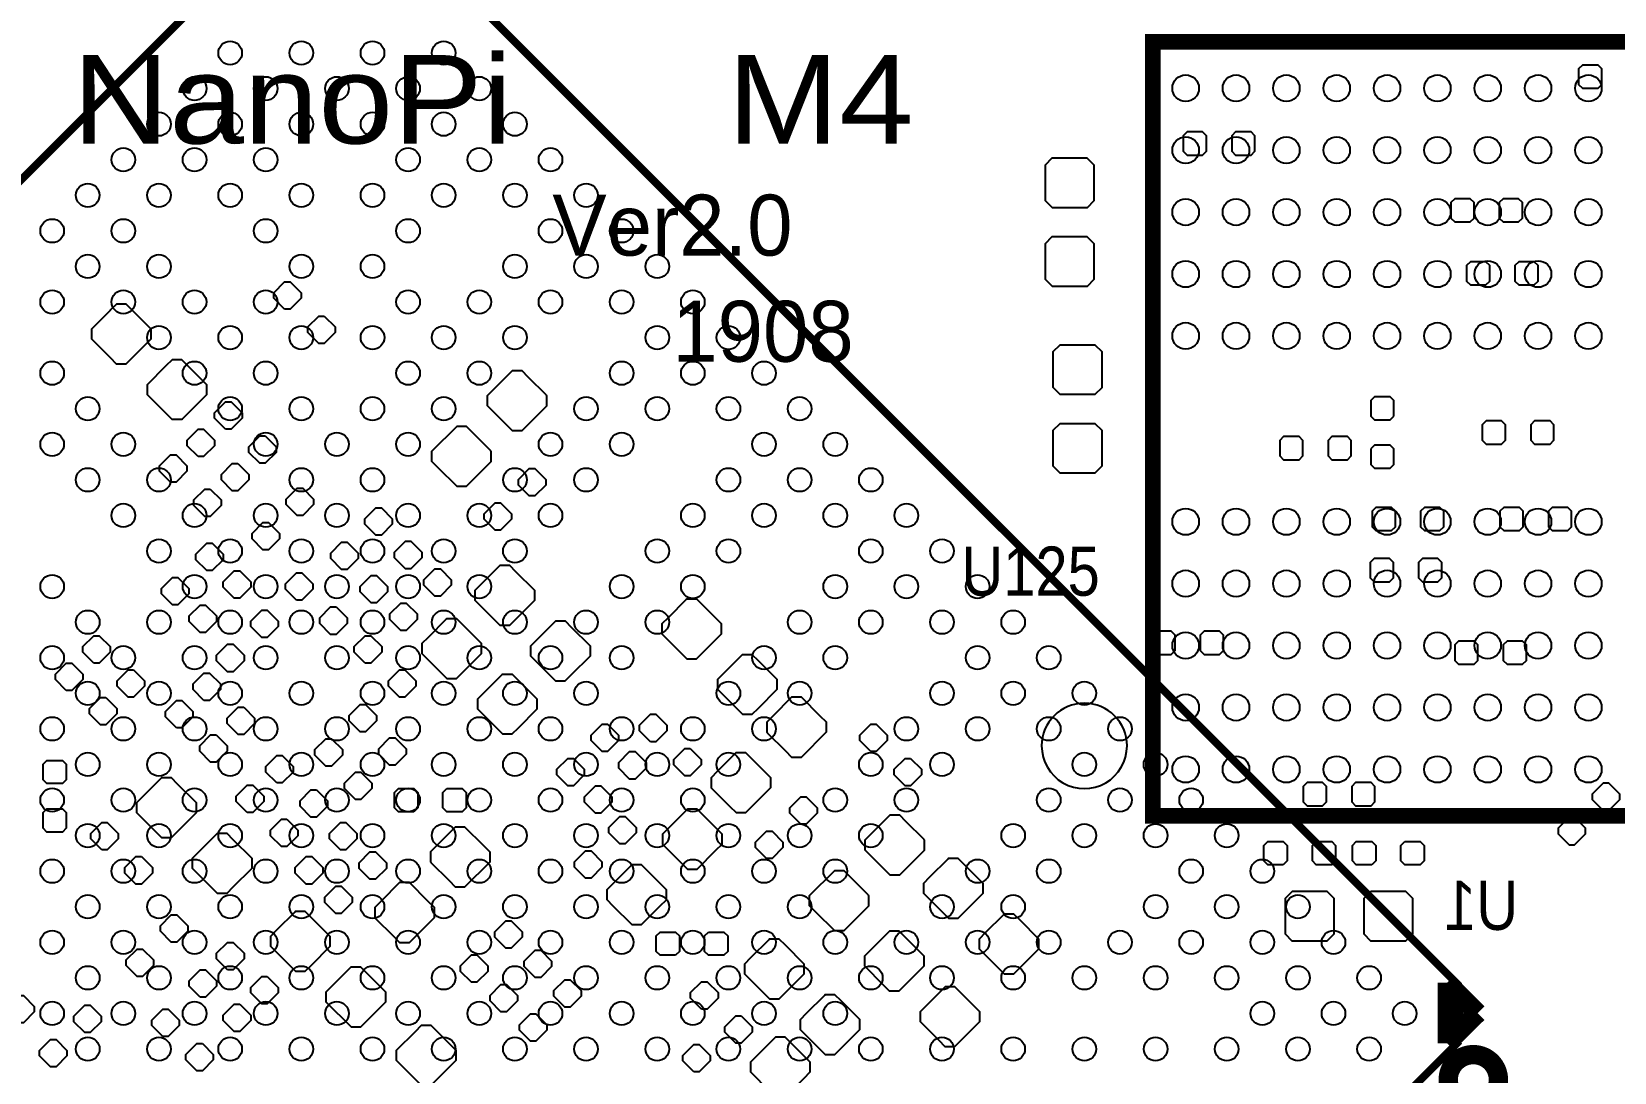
# Model space of a CAD drawing. Extents: x -2.3 to 87.1, y -2.6 to 56.
# Drawn here: x 27.19 to 47.62, y 28.79 to 42.24 of the extents above; entities that cross this region are included whole.
import ezdxf

# ---------------------------------------------------------------- set-up
doc = ezdxf.new("R2010")
doc.units = 0
doc.header["$MEASUREMENT"] = 0
for name, color, linetype in [('PG_SILKSCREEN_BOTTOM', 12, 'CONTINUOUS'), ('PG_SILKSCREEN_TOP', 254, 'CONTINUOUS'), ('PIN_BOTTOM', 1, 'CONTINUOUS'), ('PIN_TOP', 110, 'CONTINUOUS')]:
    doc.layers.add(name, color=color, linetype=linetype)

msp = doc.modelspace()

# ---------------------------------------------------------------- linework, layer by layer
at = {"layer": 'PG_SILKSCREEN_BOTTOM'}
for points, const_width in [([(31.1277, 44.402299), (16.278301, 29.5529)], 0.100076), ([(45.623455, 29.906544), (31.1277, 44.402299)], 0.100076), ([(45.465035, 29.165499), (45.464857, 29.949115)], 0.249936), ([(45.464857, 29.949115), (45.856931, 29.55704)], 0.249936), ([(45.623455, 29.199256), (45.623455, 29.906544)], 0.100076), ([(45.830719, 29.531158), (45.465035, 29.165499)], 0.249936), ([(45.830896, 29.53098), (45.830719, 29.531158)], 0.249936), ([(45.856931, 29.55704), (45.830896, 29.53098)], 0.249936), ([(31.1277, 14.703501), (45.623455, 29.199256)], 0.100076)]:
    msp.add_lwpolyline(points, dxfattribs=dict(at, const_width=const_width))
at = {"layer": 'PG_SILKSCREEN_BOTTOM', "const_width": 0.249936}
msp.add_lwpolyline([(46.126425, 28.696717, 1.000017), (45.478243, 28.696717, 0.999983), (46.126425, 28.696717)], format="xyb", dxfattribs=at)
at = {"layer": 'PG_SILKSCREEN_TOP', "const_width": 0.2}
msp.add_lwpolyline([(41.662756, 32.10687), (41.662756, 42.10685), (56.162804, 42.10685), (56.162804, 32.10687), (41.662756, 32.10687), (41.662756, 42.10685), (56.162804, 42.10685), (56.162804, 32.10687)], dxfattribs=at)
at = {"layer": 'PG_SILKSCREEN_TOP'}
msp.add_lwpolyline([(41.330677, 33.010069, 1), (40.227683, 33.010051, 1)], format="xyb", close=True, dxfattribs=at)
at = {"layer": 'PIN_BOTTOM'}
for points in [[(47.412504, 41.806012), (47.212504, 41.806012), (47.162491, 41.756), (47.162491, 41.556), (47.212504, 41.505988), (47.412504, 41.505988), (47.462516, 41.556), (47.462516, 41.756)], [(42.307104, 40.942412), (42.107104, 40.942412), (42.057091, 40.8924), (42.057091, 40.6924), (42.107104, 40.642388), (42.307104, 40.642388), (42.357116, 40.6924), (42.357116, 40.8924)], [(42.732096, 40.642388), (42.932096, 40.642388), (42.982109, 40.6924), (42.982109, 40.8924), (42.932096, 40.942412), (42.732096, 40.942412), (42.682084, 40.8924), (42.682084, 40.6924)], [(45.761504, 40.078812), (45.561504, 40.078812), (45.511491, 40.0288), (45.511491, 39.8288), (45.561504, 39.778788), (45.761504, 39.778788), (45.811516, 39.8288), (45.811516, 40.0288)], [(46.186496, 39.778788), (46.386496, 39.778788), (46.436509, 39.8288), (46.436509, 40.0288), (46.386496, 40.078812), (46.186496, 40.078812), (46.136484, 40.0288), (46.136484, 39.8288)], [(45.964704, 39.266012), (45.764704, 39.266012), (45.714691, 39.216), (45.714691, 39.016), (45.764704, 38.965988), (45.964704, 38.965988), (46.014716, 39.016), (46.014716, 39.216)], [(46.389696, 38.965988), (46.589696, 38.965988), (46.639709, 39.016), (46.639709, 39.216), (46.589696, 39.266012), (46.389696, 39.266012), (46.339684, 39.216), (46.339684, 39.016)], [(44.777812, 37.271096), (44.777812, 37.471096), (44.7278, 37.521109), (44.5278, 37.521109), (44.477788, 37.471096), (44.477788, 37.271096), (44.5278, 37.221084), (44.7278, 37.221084)], [(46.167904, 37.208612), (45.967904, 37.208612), (45.917891, 37.1586), (45.917891, 36.9586), (45.967904, 36.908588), (46.167904, 36.908588), (46.217916, 36.9586), (46.217916, 37.1586)], [(46.592896, 36.908588), (46.792896, 36.908588), (46.842909, 36.9586), (46.842909, 37.1586), (46.792896, 37.208612), (46.592896, 37.208612), (46.542884, 37.1586), (46.542884, 36.9586)], [(43.551704, 37.005412), (43.351704, 37.005412), (43.301691, 36.9554), (43.301691, 36.7554), (43.351704, 36.705388), (43.551704, 36.705388), (43.601716, 36.7554), (43.601716, 36.9554)], [(43.976696, 36.705388), (44.176696, 36.705388), (44.226709, 36.7554), (44.226709, 36.9554), (44.176696, 37.005412), (43.976696, 37.005412), (43.926684, 36.9554), (43.926684, 36.7554)], [(44.477788, 36.846104), (44.477788, 36.646104), (44.5278, 36.596091), (44.7278, 36.596091), (44.777812, 36.646104), (44.777812, 36.846104), (44.7278, 36.896116), (44.5278, 36.896116)], [(44.745504, 36.091012), (44.545504, 36.091012), (44.495491, 36.041), (44.495491, 35.841), (44.545504, 35.790988), (44.745504, 35.790988), (44.795516, 35.841), (44.795516, 36.041)], [(45.170496, 35.790988), (45.370496, 35.790988), (45.420509, 35.841), (45.420509, 36.041), (45.370496, 36.091012), (45.170496, 36.091012), (45.120484, 36.041), (45.120484, 35.841)], [(46.396504, 36.091012), (46.196504, 36.091012), (46.146491, 36.041), (46.146491, 35.841), (46.196504, 35.790988), (46.396504, 35.790988), (46.446516, 35.841), (46.446516, 36.041)], [(46.821496, 35.790988), (47.021496, 35.790988), (47.071509, 35.841), (47.071509, 36.041), (47.021496, 36.091012), (46.821496, 36.091012), (46.771484, 36.041), (46.771484, 35.841)], [(44.720104, 35.430612), (44.520104, 35.430612), (44.470091, 35.3806), (44.470091, 35.1806), (44.520104, 35.130588), (44.720104, 35.130588), (44.770116, 35.1806), (44.770116, 35.3806)], [(45.145096, 35.130588), (45.345096, 35.130588), (45.395109, 35.1806), (45.395109, 35.3806), (45.345096, 35.430612), (45.145096, 35.430612), (45.095084, 35.3806), (45.095084, 35.1806)], [(41.900704, 34.490812), (41.700704, 34.490812), (41.650691, 34.4408), (41.650691, 34.2408), (41.700704, 34.190788), (41.900704, 34.190788), (41.950716, 34.2408), (41.950716, 34.4408)], [(42.325696, 34.190788), (42.525696, 34.190788), (42.575709, 34.2408), (42.575709, 34.4408), (42.525696, 34.490812), (42.325696, 34.490812), (42.275684, 34.4408), (42.275684, 34.2408)], [(45.812304, 34.363812), (45.612304, 34.363812), (45.562291, 34.3138), (45.562291, 34.1138), (45.612304, 34.063788), (45.812304, 34.063788), (45.862316, 34.1138), (45.862316, 34.3138)], [(46.237296, 34.063788), (46.437296, 34.063788), (46.487309, 34.1138), (46.487309, 34.3138), (46.437296, 34.363812), (46.237296, 34.363812), (46.187284, 34.3138), (46.187284, 34.1138)], [(43.856504, 32.535012), (43.656504, 32.535012), (43.606491, 32.485), (43.606491, 32.285), (43.656504, 32.234988), (43.856504, 32.234988), (43.906516, 32.285), (43.906516, 32.485)], [(44.281496, 32.234988), (44.481496, 32.234988), (44.531509, 32.285), (44.531509, 32.485), (44.481496, 32.535012), (44.281496, 32.535012), (44.231484, 32.485), (44.231484, 32.285)], [(47.551137, 32.175196), (47.692564, 32.316623), (47.692564, 32.387337), (47.551137, 32.528764), (47.480423, 32.528764), (47.338996, 32.387337), (47.338996, 32.316623), (47.480423, 32.175196)], [(47.038463, 32.086804), (46.897036, 31.945377), (46.897036, 31.874663), (47.038463, 31.733236), (47.109177, 31.733236), (47.250604, 31.874663), (47.250604, 31.945377), (47.109177, 32.086804)]]:
    msp.add_lwpolyline(points, close=True, dxfattribs=at)
for centre in [(29.748861, 41.962705), (30.668087, 41.962705), (31.587313, 41.962705), (32.506539, 41.962705), (29.289273, 41.503117), (30.208474, 41.503117), (31.1277, 41.503117), (32.046926, 41.503117), (32.966127, 41.503117), (28.82966, 41.043504), (29.748861, 41.043504), (30.668087, 41.043504), (31.587313, 41.043504), (32.506539, 41.043504), (33.42574, 41.043504), (28.36987, 40.583714), (29.289273, 40.583891), (30.208474, 40.583891), (32.046926, 40.583891), (32.966127, 40.583891), (33.88553, 40.583714), (27.910257, 40.124101), (28.829483, 40.124101), (29.748861, 40.124278), (30.668087, 40.124278), (31.587313, 40.124278), (32.506539, 40.124278), (33.425917, 40.124101), (34.345143, 40.124101), (27.450644, 39.664488), (28.36987, 39.664488), (30.208474, 39.664665), (32.046926, 39.664665), (33.88553, 39.664488), (34.804756, 39.664488), (27.910257, 39.204875), (28.829483, 39.204875), (30.668087, 39.205052), (31.587313, 39.205052), (33.425917, 39.204875), (34.345143, 39.204875), (35.264369, 39.204875), (27.450644, 38.745262), (28.36987, 38.745262), (29.28907, 38.745262), (30.208296, 38.745262), (32.047104, 38.745262), (32.96633, 38.745262), (33.88553, 38.745262), (34.804756, 38.745262), (35.723982, 38.745262), (28.829483, 38.285649), (29.748683, 38.285649), (30.667909, 38.285649), (31.587491, 38.285649), (32.506717, 38.285649), (33.425917, 38.285649), (35.264369, 38.285649), (36.183595, 38.285649), (27.450644, 37.826061), (29.28907, 37.826061), (30.208296, 37.826061), (32.047104, 37.826061), (32.96633, 37.826061), (34.804756, 37.826061), (35.723982, 37.826061), (36.643183, 37.826061), (27.910257, 37.366448), (29.748683, 37.366448), (30.668087, 37.36627), (31.587313, 37.36627), (32.506717, 37.366448), (34.345143, 37.366448), (35.264369, 37.366448), (36.183595, 37.366448), (37.102796, 37.366448), (27.450644, 36.906835), (28.36987, 36.906835), (30.208474, 36.906657), (31.1277, 36.906657), (32.046926, 36.906657), (33.88553, 36.906835), (34.804756, 36.906835), (36.643183, 36.906835), (37.562409, 36.906835), (27.910257, 36.447222), (28.829483, 36.447222), (30.668087, 36.447044), (31.587313, 36.447044), (33.425917, 36.447222), (34.345143, 36.447222), (36.183595, 36.447222), (37.102796, 36.447222), (38.022022, 36.447222), (28.36987, 35.987609), (29.289273, 35.987431), (30.208474, 35.987431), (31.1277, 35.987431), (32.046926, 35.987431), (32.966127, 35.987431), (33.88553, 35.987609), (35.723982, 35.987609), (36.643183, 35.987609), (37.562409, 35.987609), (38.481635, 35.987609), (28.82966, 35.527818), (29.748861, 35.527818), (30.668087, 35.527818), (31.587313, 35.527818), (32.506539, 35.527818), (33.42574, 35.527818), (35.264369, 35.527996), (36.183595, 35.527996), (38.022022, 35.527996), (38.941248, 35.527996), (27.450644, 35.068383), (29.289273, 35.068205), (30.208474, 35.068205), (31.1277, 35.068205), (32.046926, 35.068205), (32.966127, 35.068205), (34.804756, 35.068383), (35.723982, 35.068383), (37.562409, 35.068383), (38.481635, 35.068383), (39.400861, 35.068383), (27.910434, 34.608592), (28.82966, 34.608592), (29.748861, 34.608592), (30.668087, 34.608592), (31.587313, 34.608592), (32.506539, 34.608592), (33.42574, 34.608592), (34.344966, 34.608592), (35.264369, 34.608795), (37.102796, 34.608795), (38.022022, 34.608795), (38.941248, 34.608795), (39.860449, 34.608795), (27.450821, 34.149005), (28.370047, 34.149005), (29.289273, 34.149005), (30.208474, 34.149005), (31.1277, 34.149005), (32.046926, 34.149005), (32.966127, 34.149005), (33.885353, 34.149005), (34.804579, 34.149005), (36.643183, 34.149182), (37.562409, 34.149182), (39.400861, 34.149182), (40.320062, 34.149182), (27.910434, 33.689392), (28.82966, 33.689392), (29.748861, 33.689392), (30.668087, 33.689392), (31.587313, 33.689392), (32.506539, 33.689392), (33.42574, 33.689392), (34.344966, 33.689392), (36.183595, 33.689569), (37.102796, 33.689569), (38.941248, 33.689569), (39.860449, 33.689569), (40.779675, 33.689569), (27.450821, 33.229779), (28.370047, 33.229779), (29.289273, 33.229779), (30.208474, 33.229779), (31.1277, 33.229779), (32.046926, 33.229779), (32.966127, 33.229779), (33.885353, 33.229779), (34.804579, 33.229779), (35.723805, 33.229779), (36.643183, 33.229956), (38.481635, 33.229956), (39.400861, 33.229956), (40.320062, 33.229956), (41.239288, 33.229956), (27.910434, 32.770166), (28.82966, 32.770166), (29.748861, 32.770166), (30.668087, 32.770166), (31.587313, 32.770166), (32.506539, 32.770166), (33.42574, 32.770166), (34.344966, 32.770166), (35.264192, 32.770166), (36.183392, 32.770166), (38.022022, 32.770343), (38.941248, 32.770343), (40.779675, 32.770343), (41.698901, 32.770343), (27.450821, 32.310553), (28.370047, 32.310553), (29.289273, 32.310553), (30.208474, 32.310553), (31.1277, 32.310553), (32.046926, 32.310553), (32.966127, 32.310553), (33.885353, 32.310553), (34.804579, 32.310553), (35.723805, 32.310553), (37.562409, 32.31073), (38.481635, 32.31073), (40.320062, 32.31073), (41.239288, 32.31073), (42.158514, 32.31073), (27.910434, 31.85094), (28.82966, 31.85094), (29.748861, 31.85094), (30.668087, 31.85094), (31.587313, 31.85094), (32.506539, 31.85094), (33.42574, 31.85094), (34.344966, 31.85094), (35.264192, 31.85094), (36.183392, 31.85094), (37.102618, 31.85094), (38.022022, 31.851117), (39.860449, 31.851117), (40.779675, 31.851117), (41.698901, 31.851117), (42.618304, 31.85094), (27.450821, 31.391327), (28.370047, 31.391327), (29.289273, 31.391327), (30.208474, 31.391327), (31.1277, 31.391327), (32.046926, 31.391327), (32.966127, 31.391327), (33.885353, 31.391327), (34.804579, 31.391327), (35.723805, 31.391327), (36.643005, 31.391327), (37.562231, 31.391327), (39.400861, 31.39153), (40.320062, 31.39153), (42.158691, 31.391327), (43.077917, 31.391327), (27.910434, 30.931739), (28.82966, 30.931739), (29.748861, 30.931739), (30.668087, 30.931739), (31.587313, 30.931739), (32.506539, 30.931739), (33.42574, 30.931739), (34.344966, 30.931739), (35.264192, 30.931739), (36.183392, 30.931739), (37.102618, 30.931739), (38.941248, 30.931917), (39.860449, 30.931917), (41.699078, 30.931739), (42.618304, 30.931739), (43.537505, 30.931739), (27.450821, 30.472126), (28.370047, 30.472126), (29.289273, 30.472126), (30.208474, 30.472126), (31.1277, 30.472126), (32.046926, 30.472126), (32.966127, 30.472126), (33.885353, 30.472126), (34.804579, 30.472126), (35.723805, 30.472126), (36.643005, 30.472126), (37.562231, 30.472126), (38.481457, 30.472126), (39.400861, 30.472304), (40.320062, 30.472304), (41.239465, 30.472126), (42.158691, 30.472126), (43.077917, 30.472126), (43.997118, 30.472126), (27.910434, 30.012513), (28.82966, 30.012513), (29.748861, 30.012513), (30.668087, 30.012513), (31.587313, 30.012513), (32.506539, 30.012513), (33.42574, 30.012513), (34.344966, 30.012513), (35.264192, 30.012513), (36.183392, 30.012513), (37.102618, 30.012513), (38.021844, 30.012513), (38.94107, 30.012513), (39.860449, 30.012691), (40.779852, 30.012513), (41.699078, 30.012513), (42.618304, 30.012513), (43.537505, 30.012513), (44.456731, 30.012513), (27.450821, 29.5529), (28.370047, 29.5529), (29.289273, 29.5529), (30.208474, 29.5529), (31.1277, 29.5529), (32.046926, 29.5529), (32.966127, 29.5529), (33.885353, 29.5529), (34.804579, 29.5529), (35.723805, 29.5529), (36.643005, 29.5529), (37.562231, 29.5529), (43.077917, 29.5529), (43.997118, 29.5529), (44.916344, 29.5529), (27.910434, 29.093287), (28.82966, 29.093287), (29.748861, 29.093287), (30.668087, 29.093287), (31.587313, 29.093287), (32.506539, 29.093287), (33.42574, 29.093287), (34.344966, 29.093287), (35.264192, 29.093287), (36.183392, 29.093287), (37.102618, 29.093287), (38.021844, 29.093287), (38.94107, 29.093287), (39.860449, 29.093109), (40.779852, 29.093287), (41.699078, 29.093287), (42.618304, 29.093287), (43.537505, 29.093287), (44.456731, 29.093287)]:
    msp.add_circle(centre, 0.1524, dxfattribs=at)
at = {"layer": 'PIN_TOP'}
for points in [[(40.3733, 39.9669), (40.7035, 39.9669), (40.818105, 39.9669), (40.9067, 40.055495), (40.9067, 40.513), (40.8178, 40.6019), (40.703805, 40.6019), (40.7035, 40.601595), (40.3606, 40.601595), (40.2717, 40.512695), (40.2717, 40.169795), (40.2717, 40.058111), (40.362911, 39.9669)], [(40.3733, 38.9509), (40.7035, 38.9509), (40.818105, 38.9509), (40.9067, 39.039495), (40.9067, 39.497), (40.8178, 39.5859), (40.703805, 39.5859), (40.7035, 39.585595), (40.3606, 39.585595), (40.2717, 39.496695), (40.2717, 39.153795), (40.2717, 39.042111), (40.362911, 38.9509)], [(30.452263, 38.652196), (30.310836, 38.793623), (30.310836, 38.864337), (30.452263, 39.005764), (30.522977, 39.005764), (30.664404, 38.864337), (30.664404, 38.793623), (30.522977, 38.652196)], [(28.414624, 37.955042), (28.648127, 38.188519), (28.729153, 38.26957), (28.729153, 38.394843), (28.405658, 38.718363), (28.279928, 38.718363), (28.199334, 38.637743), (28.199334, 38.637312), (27.956866, 38.394843), (27.956866, 38.269139), (28.199334, 38.02667), (28.278303, 37.947702), (28.407284, 37.947702)], [(30.964937, 38.563804), (31.106364, 38.422377), (31.106364, 38.351663), (30.964937, 38.210236), (30.894223, 38.210236), (30.752796, 38.351663), (30.752796, 38.422377), (30.894223, 38.563804)], [(40.4749, 37.5539), (40.8051, 37.5539), (40.919705, 37.5539), (41.0083, 37.642495), (41.0083, 38.1), (40.9194, 38.1889), (40.805405, 38.1889), (40.8051, 38.188595), (40.4622, 38.188595), (40.3733, 38.099695), (40.3733, 37.756795), (40.3733, 37.645111), (40.464511, 37.5539)], [(29.133038, 37.236629), (29.36654, 37.470105), (29.447566, 37.551157), (29.447566, 37.67643), (29.124072, 37.999949), (28.998342, 37.999949), (28.917748, 37.91933), (28.917748, 37.918898), (28.675279, 37.67643), (28.675279, 37.550725), (28.917748, 37.308257), (28.996716, 37.229288), (29.125697, 37.229288)], [(33.832571, 37.540438), (33.599095, 37.77394), (33.518043, 37.854966), (33.39277, 37.854966), (33.069251, 37.531472), (33.069251, 37.405742), (33.14987, 37.325148), (33.150302, 37.325148), (33.39277, 37.082679), (33.518475, 37.082679), (33.760943, 37.325148), (33.839912, 37.404116), (33.839912, 37.533097)], [(29.690263, 37.102796), (29.548836, 37.244223), (29.548836, 37.314937), (29.690263, 37.456364), (29.760977, 37.456364), (29.902404, 37.314937), (29.902404, 37.244223), (29.760977, 37.102796)], [(29.334663, 36.747196), (29.193236, 36.888623), (29.193236, 36.959337), (29.334663, 37.100764), (29.405377, 37.100764), (29.546804, 36.959337), (29.546804, 36.888623), (29.405377, 36.747196)], [(30.202937, 37.014404), (30.344364, 36.872977), (30.344364, 36.802263), (30.202937, 36.660836), (30.132223, 36.660836), (29.990796, 36.802263), (29.990796, 36.872977), (30.132223, 37.014404)], [(33.114158, 36.822024), (32.880681, 37.055527), (32.79963, 37.136553), (32.674357, 37.136553), (32.350837, 36.813058), (32.350837, 36.687328), (32.431457, 36.606734), (32.431888, 36.606734), (32.674357, 36.364266), (32.800061, 36.364266), (33.04253, 36.606734), (33.121498, 36.685703), (33.121498, 36.814684)], [(40.4749, 36.5379), (40.8051, 36.5379), (40.919705, 36.5379), (41.0083, 36.626495), (41.0083, 37.084), (40.9194, 37.1729), (40.805405, 37.1729), (40.8051, 37.172595), (40.4622, 37.172595), (40.3733, 37.083695), (40.3733, 36.740795), (40.3733, 36.629111), (40.464511, 36.5379)], [(28.979063, 36.416996), (28.837636, 36.558423), (28.837636, 36.629137), (28.979063, 36.770564), (29.049777, 36.770564), (29.191204, 36.629137), (29.191204, 36.558423), (29.049777, 36.416996)], [(29.847337, 36.658804), (29.988764, 36.517377), (29.988764, 36.446663), (29.847337, 36.305236), (29.776623, 36.305236), (29.635196, 36.446663), (29.635196, 36.517377), (29.776623, 36.658804)], [(33.470596, 36.451337), (33.612023, 36.592764), (33.682737, 36.592764), (33.824164, 36.451337), (33.824164, 36.380623), (33.682737, 36.239196), (33.612023, 36.239196), (33.470596, 36.380623)], [(29.491737, 36.328604), (29.633164, 36.187177), (29.633164, 36.116463), (29.491737, 35.975036), (29.421023, 35.975036), (29.279596, 36.116463), (29.279596, 36.187177), (29.421023, 36.328604)], [(30.473396, 36.197337), (30.614823, 36.338764), (30.685537, 36.338764), (30.826964, 36.197337), (30.826964, 36.126623), (30.685537, 35.985196), (30.614823, 35.985196), (30.473396, 36.126623)], [(31.489396, 35.943337), (31.630823, 36.084764), (31.701537, 36.084764), (31.842964, 35.943337), (31.842964, 35.872623), (31.701537, 35.731196), (31.630823, 35.731196), (31.489396, 35.872623)], [(33.382204, 35.938663), (33.240777, 35.797236), (33.170063, 35.797236), (33.028636, 35.938663), (33.028636, 36.009377), (33.170063, 36.150804), (33.240777, 36.150804), (33.382204, 36.009377)], [(30.385004, 35.684663), (30.243577, 35.543236), (30.172863, 35.543236), (30.031436, 35.684663), (30.031436, 35.755377), (30.172863, 35.896804), (30.243577, 35.896804), (30.385004, 35.755377)], [(29.304996, 35.486137), (29.446423, 35.627564), (29.517137, 35.627564), (29.658564, 35.486137), (29.658564, 35.415423), (29.517137, 35.273996), (29.446423, 35.273996), (29.304996, 35.415423)], [(31.401004, 35.430663), (31.259577, 35.289236), (31.188863, 35.289236), (31.047436, 35.430663), (31.047436, 35.501377), (31.188863, 35.642804), (31.259577, 35.642804), (31.401004, 35.501377)], [(31.870396, 35.511537), (32.011823, 35.652964), (32.082537, 35.652964), (32.223964, 35.511537), (32.223964, 35.440823), (32.082537, 35.299396), (32.011823, 35.299396), (31.870396, 35.440823)], [(29.216604, 34.973463), (29.075177, 34.832036), (29.004463, 34.832036), (28.863036, 34.973463), (28.863036, 35.044177), (29.004463, 35.185604), (29.075177, 35.185604), (29.216604, 35.044177)], [(29.660596, 35.130537), (29.802023, 35.271964), (29.872737, 35.271964), (30.014164, 35.130537), (30.014164, 35.059823), (29.872737, 34.918396), (29.802023, 34.918396), (29.660596, 35.059823)], [(30.604663, 34.892996), (30.463236, 35.034423), (30.463236, 35.105137), (30.604663, 35.246564), (30.675377, 35.246564), (30.816804, 35.105137), (30.816804, 35.034423), (30.675377, 34.892996)], [(31.782004, 34.998863), (31.640577, 34.857436), (31.569863, 34.857436), (31.428436, 34.998863), (31.428436, 35.069577), (31.569863, 35.211004), (31.640577, 35.211004), (31.782004, 35.069577)], [(32.251396, 35.155937), (32.392823, 35.297364), (32.463537, 35.297364), (32.604964, 35.155937), (32.604964, 35.085223), (32.463537, 34.943796), (32.392823, 34.943796), (32.251396, 35.085223)], [(33.223962, 35.331171), (32.99046, 35.097695), (32.909434, 35.016643), (32.909434, 34.89137), (33.232928, 34.567851), (33.358658, 34.567851), (33.439252, 34.64847), (33.439252, 34.648902), (33.681721, 34.89137), (33.681721, 35.017075), (33.439252, 35.259543), (33.360284, 35.338512), (33.231303, 35.338512)], [(29.572204, 34.617863), (29.430777, 34.476436), (29.360063, 34.476436), (29.218636, 34.617863), (29.218636, 34.688577), (29.360063, 34.830004), (29.430777, 34.830004), (29.572204, 34.688577)], [(30.016196, 34.622537), (30.157623, 34.763964), (30.228337, 34.763964), (30.369764, 34.622537), (30.369764, 34.551823), (30.228337, 34.410396), (30.157623, 34.410396), (30.016196, 34.551823)], [(31.117337, 34.804604), (31.258764, 34.663177), (31.258764, 34.592463), (31.117337, 34.451036), (31.046623, 34.451036), (30.905196, 34.592463), (30.905196, 34.663177), (31.046623, 34.804604)], [(32.163004, 34.643263), (32.021577, 34.501836), (31.950863, 34.501836), (31.809436, 34.643263), (31.809436, 34.713977), (31.950863, 34.855404), (32.021577, 34.855404), (32.163004, 34.713977)], [(35.636962, 34.899371), (35.40346, 34.665895), (35.322434, 34.584843), (35.322434, 34.45957), (35.645928, 34.136051), (35.771658, 34.136051), (35.852252, 34.21667), (35.852252, 34.217102), (36.094721, 34.45957), (36.094721, 34.585275), (35.852252, 34.827743), (35.773284, 34.906712), (35.644303, 34.906712)], [(32.538162, 34.645371), (32.30466, 34.411895), (32.223634, 34.330843), (32.223634, 34.20557), (32.547128, 33.882051), (32.672858, 33.882051), (32.753452, 33.96267), (32.753452, 33.963102), (32.995921, 34.20557), (32.995921, 34.331275), (32.753452, 34.573743), (32.674484, 34.652712), (32.545503, 34.652712)], [(33.942376, 34.612758), (33.708873, 34.379281), (33.627847, 34.29823), (33.627847, 34.172957), (33.951342, 33.849437), (34.077072, 33.849437), (34.157666, 33.930057), (34.157666, 33.930488), (34.400134, 34.172957), (34.400134, 34.298661), (34.157666, 34.54113), (34.078697, 34.620098), (33.949716, 34.620098)], [(27.988463, 34.080196), (27.847036, 34.221623), (27.847036, 34.292337), (27.988463, 34.433764), (28.059177, 34.433764), (28.200604, 34.292337), (28.200604, 34.221623), (28.059177, 34.080196)], [(31.493663, 34.080196), (31.352236, 34.221623), (31.352236, 34.292337), (31.493663, 34.433764), (31.564377, 34.433764), (31.705804, 34.292337), (31.705804, 34.221623), (31.564377, 34.080196)], [(29.927804, 34.109863), (29.786377, 33.968436), (29.715663, 33.968436), (29.574236, 34.109863), (29.574236, 34.180577), (29.715663, 34.322004), (29.786377, 34.322004), (29.927804, 34.180577)], [(36.355376, 34.180958), (36.121873, 33.947481), (36.040847, 33.86643), (36.040847, 33.741157), (36.364342, 33.417637), (36.490072, 33.417637), (36.570666, 33.498257), (36.570666, 33.498688), (36.813134, 33.741157), (36.813134, 33.866861), (36.570666, 34.10933), (36.491697, 34.188298), (36.362716, 34.188298)], [(27.632863, 33.724596), (27.491436, 33.866023), (27.491436, 33.936737), (27.632863, 34.078164), (27.703577, 34.078164), (27.845004, 33.936737), (27.845004, 33.866023), (27.703577, 33.724596)], [(28.501137, 33.991804), (28.642564, 33.850377), (28.642564, 33.779663), (28.501137, 33.638236), (28.430423, 33.638236), (28.288996, 33.779663), (28.288996, 33.850377), (28.430423, 33.991804)], [(29.410863, 33.597596), (29.269436, 33.739023), (29.269436, 33.809737), (29.410863, 33.951164), (29.481577, 33.951164), (29.623004, 33.809737), (29.623004, 33.739023), (29.481577, 33.597596)], [(32.006337, 33.991804), (32.147764, 33.850377), (32.147764, 33.779663), (32.006337, 33.638236), (31.935623, 33.638236), (31.794196, 33.779663), (31.794196, 33.850377), (31.935623, 33.991804)], [(33.256576, 33.926958), (33.023073, 33.693481), (32.942047, 33.61243), (32.942047, 33.487157), (33.265542, 33.163637), (33.391272, 33.163637), (33.471866, 33.244257), (33.471866, 33.244688), (33.714334, 33.487157), (33.714334, 33.612861), (33.471866, 33.85533), (33.392897, 33.934298), (33.263916, 33.934298)], [(28.145537, 33.636204), (28.286964, 33.494777), (28.286964, 33.424063), (28.145537, 33.282636), (28.074823, 33.282636), (27.933396, 33.424063), (27.933396, 33.494777), (28.074823, 33.636204)], [(29.055263, 33.241996), (28.913836, 33.383423), (28.913836, 33.454137), (29.055263, 33.595564), (29.125977, 33.595564), (29.267404, 33.454137), (29.267404, 33.383423), (29.125977, 33.241996)], [(31.286196, 33.403337), (31.427623, 33.544764), (31.498337, 33.544764), (31.639764, 33.403337), (31.639764, 33.332623), (31.498337, 33.191196), (31.427623, 33.191196), (31.286196, 33.332623)], [(36.685042, 33.180376), (36.918519, 32.946873), (36.99957, 32.865847), (37.124843, 32.865847), (37.448363, 33.189342), (37.448363, 33.315072), (37.367743, 33.395666), (37.367312, 33.395666), (37.124843, 33.638134), (36.999139, 33.638134), (36.75667, 33.395666), (36.677702, 33.316697), (36.677702, 33.187716)], [(29.923537, 33.509204), (30.064964, 33.367777), (30.064964, 33.297063), (29.923537, 33.155636), (29.852823, 33.155636), (29.711396, 33.297063), (29.711396, 33.367777), (29.852823, 33.509204)], [(35.176663, 33.064196), (35.035236, 33.205623), (35.035236, 33.276337), (35.176663, 33.417764), (35.247377, 33.417764), (35.388804, 33.276337), (35.388804, 33.205623), (35.247377, 33.064196)], [(29.567937, 33.153604), (29.709364, 33.012177), (29.709364, 32.941463), (29.567937, 32.800036), (29.497223, 32.800036), (29.355796, 32.941463), (29.355796, 33.012177), (29.497223, 33.153604)], [(31.667196, 32.971537), (31.808623, 33.112964), (31.879337, 33.112964), (32.020764, 32.971537), (32.020764, 32.900823), (31.879337, 32.759396), (31.808623, 32.759396), (31.667196, 32.900823)], [(34.410396, 33.149337), (34.551823, 33.290764), (34.622537, 33.290764), (34.763964, 33.149337), (34.763964, 33.078623), (34.622537, 32.937196), (34.551823, 32.937196), (34.410396, 33.078623)], [(38.021463, 32.937196), (37.880036, 33.078623), (37.880036, 33.149337), (38.021463, 33.290764), (38.092177, 33.290764), (38.233604, 33.149337), (38.233604, 33.078623), (38.092177, 32.937196)], [(31.197804, 32.890663), (31.056377, 32.749236), (30.985663, 32.749236), (30.844236, 32.890663), (30.844236, 32.961377), (30.985663, 33.102804), (31.056377, 33.102804), (31.197804, 32.961377)], [(34.765996, 32.793737), (34.907423, 32.935164), (34.978137, 32.935164), (35.119564, 32.793737), (35.119564, 32.723023), (34.978137, 32.581596), (34.907423, 32.581596), (34.765996, 32.723023)], [(35.689337, 32.975804), (35.830764, 32.834377), (35.830764, 32.763663), (35.689337, 32.622236), (35.618623, 32.622236), (35.477196, 32.763663), (35.477196, 32.834377), (35.618623, 32.975804)], [(35.966629, 32.461962), (36.200105, 32.22846), (36.281157, 32.147434), (36.40643, 32.147434), (36.729949, 32.470928), (36.729949, 32.596658), (36.64933, 32.677252), (36.648898, 32.677252), (36.40643, 32.919721), (36.280725, 32.919721), (36.038257, 32.677252), (35.959288, 32.598284), (35.959288, 32.469303)], [(27.332788, 32.572096), (27.332788, 32.772096), (27.3828, 32.822109), (27.5828, 32.822109), (27.632812, 32.772096), (27.632812, 32.572096), (27.5828, 32.522084), (27.3828, 32.522084)], [(30.350663, 32.530796), (30.209236, 32.672223), (30.209236, 32.742937), (30.350663, 32.884364), (30.421377, 32.884364), (30.562804, 32.742937), (30.562804, 32.672223), (30.421377, 32.530796)], [(34.322004, 32.636663), (34.180577, 32.495236), (34.109863, 32.495236), (33.968436, 32.636663), (33.968436, 32.707377), (34.109863, 32.848804), (34.180577, 32.848804), (34.322004, 32.707377)], [(38.534137, 32.848804), (38.675564, 32.707377), (38.675564, 32.636663), (38.534137, 32.495236), (38.463423, 32.495236), (38.321996, 32.636663), (38.321996, 32.707377), (38.463423, 32.848804)], [(28.855162, 32.587971), (28.62166, 32.354495), (28.540634, 32.273443), (28.540634, 32.14817), (28.864128, 31.824651), (28.989858, 31.824651), (29.070452, 31.90527), (29.070452, 31.905702), (29.312921, 32.14817), (29.312921, 32.273875), (29.070452, 32.516343), (28.991484, 32.595312), (28.862503, 32.595312)], [(29.969663, 32.149796), (29.828236, 32.291223), (29.828236, 32.361937), (29.969663, 32.503364), (30.040377, 32.503364), (30.181804, 32.361937), (30.181804, 32.291223), (30.040377, 32.149796)], [(31.578804, 32.458863), (31.437377, 32.317436), (31.366663, 32.317436), (31.225236, 32.458863), (31.225236, 32.529577), (31.366663, 32.671004), (31.437377, 32.671004), (31.578804, 32.529577)], [(30.863337, 32.442404), (31.004764, 32.300977), (31.004764, 32.230263), (30.863337, 32.088836), (30.792623, 32.088836), (30.651196, 32.230263), (30.651196, 32.300977), (30.792623, 32.442404)], [(32.121704, 32.158788), (31.921704, 32.158788), (31.871691, 32.2088), (31.871691, 32.4088), (31.921704, 32.458812), (32.121704, 32.458812), (32.171716, 32.4088), (32.171716, 32.2088)], [(32.546696, 32.458812), (32.746696, 32.458812), (32.796709, 32.4088), (32.796709, 32.2088), (32.746696, 32.158788), (32.546696, 32.158788), (32.496684, 32.2088), (32.496684, 32.4088)], [(34.677604, 32.281063), (34.536177, 32.139636), (34.465463, 32.139636), (34.324036, 32.281063), (34.324036, 32.351777), (34.465463, 32.493204), (34.536177, 32.493204), (34.677604, 32.351777)], [(36.975796, 32.209537), (37.117223, 32.350964), (37.187937, 32.350964), (37.329364, 32.209537), (37.329364, 32.138823), (37.187937, 31.997396), (37.117223, 31.997396), (36.975796, 32.138823)], [(27.632812, 32.147104), (27.632812, 31.947104), (27.5828, 31.897091), (27.3828, 31.897091), (27.332788, 31.947104), (27.332788, 32.147104), (27.3828, 32.197116), (27.5828, 32.197116)], [(34.638996, 31.955537), (34.780423, 32.096964), (34.851137, 32.096964), (34.992564, 31.955537), (34.992564, 31.884823), (34.851137, 31.743396), (34.780423, 31.743396), (34.638996, 31.884823)], [(36.093171, 31.876238), (35.859695, 32.10974), (35.778643, 32.190766), (35.65337, 32.190766), (35.329851, 31.867272), (35.329851, 31.741542), (35.41047, 31.660948), (35.410902, 31.660948), (35.65337, 31.418479), (35.779075, 31.418479), (36.021543, 31.660948), (36.100512, 31.739916), (36.100512, 31.868897)], [(38.709371, 31.800038), (38.475895, 32.03354), (38.394843, 32.114566), (38.26957, 32.114566), (37.946051, 31.791072), (37.946051, 31.665342), (38.02667, 31.584748), (38.027102, 31.584748), (38.26957, 31.342279), (38.395275, 31.342279), (38.637743, 31.584748), (38.716712, 31.663716), (38.716712, 31.792697)], [(28.090063, 31.667196), (27.948636, 31.808623), (27.948636, 31.879337), (28.090063, 32.020764), (28.160777, 32.020764), (28.302204, 31.879337), (28.302204, 31.808623), (28.160777, 31.667196)], [(30.482337, 32.061404), (30.623764, 31.919977), (30.623764, 31.849263), (30.482337, 31.707836), (30.411623, 31.707836), (30.270196, 31.849263), (30.270196, 31.919977), (30.411623, 32.061404)], [(31.032196, 31.879337), (31.173623, 32.020764), (31.244337, 32.020764), (31.385764, 31.879337), (31.385764, 31.808623), (31.244337, 31.667196), (31.173623, 31.667196), (31.032196, 31.808623)], [(32.341642, 31.503976), (32.575119, 31.270473), (32.65617, 31.189447), (32.781443, 31.189447), (33.104963, 31.512942), (33.104963, 31.638672), (33.024343, 31.719266), (33.023912, 31.719266), (32.781443, 31.961734), (32.655739, 31.961734), (32.41327, 31.719266), (32.334302, 31.640297), (32.334302, 31.511316)], [(36.887404, 31.696863), (36.745977, 31.555436), (36.675263, 31.555436), (36.533836, 31.696863), (36.533836, 31.767577), (36.675263, 31.909004), (36.745977, 31.909004), (36.887404, 31.767577)], [(29.573576, 31.869558), (29.340073, 31.636081), (29.259047, 31.55503), (29.259047, 31.429757), (29.582542, 31.106237), (29.708272, 31.106237), (29.788866, 31.186857), (29.788866, 31.187288), (30.031334, 31.429757), (30.031334, 31.555461), (29.788866, 31.79793), (29.709897, 31.876898), (29.580916, 31.876898)], [(43.348504, 31.472988), (43.148504, 31.472988), (43.098491, 31.523), (43.098491, 31.723), (43.148504, 31.773012), (43.348504, 31.773012), (43.398516, 31.723), (43.398516, 31.523)], [(43.773496, 31.773012), (43.973496, 31.773012), (44.023509, 31.723), (44.023509, 31.523), (43.973496, 31.472988), (43.773496, 31.472988), (43.723484, 31.523), (43.723484, 31.723)], [(44.491504, 31.472988), (44.291504, 31.472988), (44.241491, 31.523), (44.241491, 31.723), (44.291504, 31.773012), (44.491504, 31.773012), (44.541516, 31.723), (44.541516, 31.523)], [(44.916496, 31.773012), (45.116496, 31.773012), (45.166509, 31.723), (45.166509, 31.523), (45.116496, 31.472988), (44.916496, 31.472988), (44.866484, 31.523), (44.866484, 31.723)], [(28.602737, 31.578804), (28.744164, 31.437377), (28.744164, 31.366663), (28.602737, 31.225236), (28.532023, 31.225236), (28.390596, 31.366663), (28.390596, 31.437377), (28.532023, 31.578804)], [(30.943804, 31.366663), (30.802377, 31.225236), (30.731663, 31.225236), (30.590236, 31.366663), (30.590236, 31.437377), (30.731663, 31.578804), (30.802377, 31.578804), (30.943804, 31.437377)], [(31.413196, 31.498337), (31.554623, 31.639764), (31.625337, 31.639764), (31.766764, 31.498337), (31.766764, 31.427623), (31.625337, 31.286196), (31.554623, 31.286196), (31.413196, 31.427623)], [(34.550604, 31.442863), (34.409177, 31.301436), (34.338463, 31.301436), (34.197036, 31.442863), (34.197036, 31.513577), (34.338463, 31.655004), (34.409177, 31.655004), (34.550604, 31.513577)], [(39.015162, 31.546571), (38.78166, 31.313095), (38.700634, 31.232043), (38.700634, 31.10677), (39.024128, 30.783251), (39.149858, 30.783251), (39.230452, 30.86387), (39.230452, 30.864302), (39.472921, 31.10677), (39.472921, 31.232475), (39.230452, 31.474943), (39.151484, 31.553912), (39.022503, 31.553912)], [(35.374758, 31.157824), (35.141281, 31.391327), (35.06023, 31.472353), (34.934957, 31.472353), (34.611437, 31.148858), (34.611437, 31.023128), (34.692057, 30.942534), (34.692488, 30.942534), (34.934957, 30.700066), (35.060661, 30.700066), (35.30313, 30.942534), (35.382098, 31.021503), (35.382098, 31.150484)], [(37.990958, 31.081624), (37.757481, 31.315127), (37.67643, 31.396153), (37.551157, 31.396153), (37.227637, 31.072658), (37.227637, 30.946928), (37.308257, 30.866334), (37.308688, 30.866334), (37.551157, 30.623866), (37.676861, 30.623866), (37.91933, 30.866334), (37.998298, 30.945303), (37.998298, 31.074284)], [(31.324804, 30.985663), (31.183377, 30.844236), (31.112663, 30.844236), (30.971236, 30.985663), (30.971236, 31.056377), (31.112663, 31.197804), (31.183377, 31.197804), (31.324804, 31.056377)], [(31.623229, 30.785562), (31.856705, 30.55206), (31.937757, 30.471034), (32.06303, 30.471034), (32.386549, 30.794528), (32.386549, 30.920258), (32.30593, 31.000852), (32.305498, 31.000852), (32.06303, 31.243321), (31.937325, 31.243321), (31.694857, 31.000852), (31.615888, 30.921884), (31.615888, 30.792903)], [(43.3705, 31.0261), (43.3705, 30.6959), (43.3705, 30.581295), (43.459095, 30.4927), (43.9166, 30.4927), (44.0055, 30.5816), (44.0055, 30.695595), (44.005195, 30.6959), (44.005195, 31.0388), (43.916295, 31.1277), (43.573395, 31.1277), (43.461711, 31.1277), (43.3705, 31.036489)], [(44.3865, 31.0261), (44.3865, 30.6959), (44.3865, 30.581295), (44.475095, 30.4927), (44.9326, 30.4927), (45.0215, 30.5816), (45.0215, 30.695595), (45.021195, 30.6959), (45.021195, 31.0388), (44.932295, 31.1277), (44.589395, 31.1277), (44.477711, 31.1277), (44.3865, 31.036489)], [(30.582362, 30.860771), (30.34886, 30.627295), (30.267834, 30.546243), (30.267834, 30.42097), (30.591328, 30.097451), (30.717058, 30.097451), (30.797652, 30.17807), (30.797652, 30.178502), (31.040121, 30.42097), (31.040121, 30.546675), (30.797652, 30.789143), (30.718684, 30.868112), (30.589703, 30.868112)], [(28.847796, 30.685537), (28.989223, 30.826964), (29.059937, 30.826964), (29.201364, 30.685537), (29.201364, 30.614823), (29.059937, 30.473396), (28.989223, 30.473396), (28.847796, 30.614823)], [(33.165796, 30.609337), (33.307223, 30.750764), (33.377937, 30.750764), (33.519364, 30.609337), (33.519364, 30.538623), (33.377937, 30.397196), (33.307223, 30.397196), (33.165796, 30.538623)], [(39.733576, 30.828158), (39.500073, 30.594681), (39.419047, 30.51363), (39.419047, 30.388357), (39.742542, 30.064837), (39.868272, 30.064837), (39.948866, 30.145457), (39.948866, 30.145888), (40.191334, 30.388357), (40.191334, 30.514061), (39.948866, 30.75653), (39.869897, 30.835498), (39.740916, 30.835498)], [(29.715663, 30.117796), (29.574236, 30.259223), (29.574236, 30.329937), (29.715663, 30.471364), (29.786377, 30.471364), (29.927804, 30.329937), (29.927804, 30.259223), (29.786377, 30.117796)], [(35.499904, 30.304588), (35.299904, 30.304588), (35.249891, 30.3546), (35.249891, 30.5546), (35.299904, 30.604612), (35.499904, 30.604612), (35.549916, 30.5546), (35.549916, 30.3546)], [(35.924896, 30.604612), (36.124896, 30.604612), (36.174909, 30.5546), (36.174909, 30.3546), (36.124896, 30.304588), (35.924896, 30.304588), (35.874884, 30.3546), (35.874884, 30.5546)], [(36.703762, 30.505171), (36.47026, 30.271695), (36.389234, 30.190643), (36.389234, 30.06537), (36.712728, 29.741851), (36.838458, 29.741851), (36.919052, 29.82247), (36.919052, 29.822902), (37.161521, 30.06537), (37.161521, 30.191075), (36.919052, 30.433543), (36.840084, 30.512512), (36.711103, 30.512512)], [(38.396824, 29.852442), (38.630327, 30.085919), (38.711353, 30.16697), (38.711353, 30.292243), (38.387858, 30.615763), (38.262128, 30.615763), (38.181534, 30.535143), (38.181534, 30.534712), (37.939066, 30.292243), (37.939066, 30.166539), (38.181534, 29.92407), (38.260503, 29.845102), (38.389484, 29.845102)], [(28.759404, 30.172863), (28.617977, 30.031436), (28.547263, 30.031436), (28.405836, 30.172863), (28.405836, 30.243577), (28.547263, 30.385004), (28.617977, 30.385004), (28.759404, 30.243577)], [(33.077404, 30.096663), (32.935977, 29.955236), (32.865263, 29.955236), (32.723836, 30.096663), (32.723836, 30.167377), (32.865263, 30.308804), (32.935977, 30.308804), (33.077404, 30.167377)], [(33.546796, 30.228337), (33.688223, 30.369764), (33.758937, 30.369764), (33.900364, 30.228337), (33.900364, 30.157623), (33.758937, 30.016196), (33.688223, 30.016196), (33.546796, 30.157623)], [(29.360063, 29.762196), (29.218636, 29.903623), (29.218636, 29.974337), (29.360063, 30.115764), (29.430777, 30.115764), (29.572204, 29.974337), (29.572204, 29.903623), (29.430777, 29.762196)], [(31.300776, 30.142358), (31.067273, 29.908881), (30.986247, 29.82783), (30.986247, 29.702557), (31.309742, 29.379037), (31.435472, 29.379037), (31.516066, 29.459657), (31.516066, 29.460088), (31.758534, 29.702557), (31.758534, 29.828261), (31.516066, 30.07073), (31.437097, 30.149698), (31.308116, 30.149698)], [(30.228337, 30.029404), (30.369764, 29.887977), (30.369764, 29.817263), (30.228337, 29.675836), (30.157623, 29.675836), (30.016196, 29.817263), (30.016196, 29.887977), (30.157623, 30.029404)], [(33.458404, 29.715663), (33.316977, 29.574236), (33.246263, 29.574236), (33.104836, 29.715663), (33.104836, 29.786377), (33.246263, 29.927804), (33.316977, 29.927804), (33.458404, 29.786377)], [(33.927796, 29.847337), (34.069223, 29.988764), (34.139937, 29.988764), (34.281364, 29.847337), (34.281364, 29.776623), (34.139937, 29.635196), (34.069223, 29.635196), (33.927796, 29.776623)], [(35.837063, 29.609796), (35.695636, 29.751223), (35.695636, 29.821937), (35.837063, 29.963364), (35.907777, 29.963364), (36.049204, 29.821937), (36.049204, 29.751223), (35.907777, 29.609796)], [(39.115238, 29.134029), (39.34874, 29.367505), (39.429766, 29.448557), (39.429766, 29.57383), (39.106272, 29.897349), (38.980542, 29.897349), (38.899948, 29.81673), (38.899948, 29.816298), (38.657479, 29.57383), (38.657479, 29.448125), (38.899948, 29.205657), (38.978916, 29.126688), (39.107897, 29.126688)], [(26.866596, 29.644137), (27.008023, 29.785564), (27.078737, 29.785564), (27.220164, 29.644137), (27.220164, 29.573423), (27.078737, 29.431996), (27.008023, 29.431996), (26.866596, 29.573423)], [(27.730196, 29.517137), (27.871623, 29.658564), (27.942337, 29.658564), (28.083764, 29.517137), (28.083764, 29.446423), (27.942337, 29.304996), (27.871623, 29.304996), (27.730196, 29.446423)], [(29.872737, 29.673804), (30.014164, 29.532377), (30.014164, 29.461663), (29.872737, 29.320236), (29.802023, 29.320236), (29.660596, 29.461663), (29.660596, 29.532377), (29.802023, 29.673804)], [(37.422176, 29.786758), (37.188673, 29.553281), (37.107647, 29.47223), (37.107647, 29.346957), (37.431142, 29.023437), (37.556872, 29.023437), (37.637466, 29.104057), (37.637466, 29.104488), (37.879934, 29.346957), (37.879934, 29.472661), (37.637466, 29.71513), (37.558497, 29.794098), (37.429516, 29.794098)], [(28.877463, 29.254196), (28.736036, 29.395623), (28.736036, 29.466337), (28.877463, 29.607764), (28.948177, 29.607764), (29.089604, 29.466337), (29.089604, 29.395623), (28.948177, 29.254196)], [(33.839404, 29.334663), (33.697977, 29.193236), (33.627263, 29.193236), (33.485836, 29.334663), (33.485836, 29.405377), (33.627263, 29.546804), (33.697977, 29.546804), (33.839404, 29.405377)], [(36.349737, 29.521404), (36.491164, 29.379977), (36.491164, 29.309263), (36.349737, 29.167836), (36.279023, 29.167836), (36.137596, 29.309263), (36.137596, 29.379977), (36.279023, 29.521404)], [(32.351624, 28.633242), (32.585127, 28.866719), (32.666153, 28.94777), (32.666153, 29.073043), (32.342658, 29.396563), (32.216928, 29.396563), (32.136334, 29.315943), (32.136334, 29.315512), (31.893866, 29.073043), (31.893866, 28.947339), (32.136334, 28.70487), (32.215303, 28.625902), (32.344284, 28.625902)], [(36.926164, 28.483382), (37.159667, 28.716859), (37.240693, 28.79791), (37.240693, 28.923183), (36.917198, 29.246703), (36.791468, 29.246703), (36.710874, 29.166083), (36.710874, 29.165652), (36.468406, 28.923183), (36.468406, 28.797479), (36.710874, 28.55501), (36.789843, 28.476042), (36.918824, 28.476042)], [(27.641804, 29.004463), (27.500377, 28.863036), (27.429663, 28.863036), (27.288236, 29.004463), (27.288236, 29.075177), (27.429663, 29.216604), (27.500377, 29.216604), (27.641804, 29.075177)], [(29.390137, 29.165804), (29.531564, 29.024377), (29.531564, 28.953663), (29.390137, 28.812236), (29.319423, 28.812236), (29.177996, 28.953663), (29.177996, 29.024377), (29.319423, 29.165804)], [(35.735463, 28.796996), (35.594036, 28.938423), (35.594036, 29.009137), (35.735463, 29.150564), (35.806177, 29.150564), (35.947604, 29.009137), (35.947604, 28.938423), (35.806177, 28.796996)]]:
    msp.add_lwpolyline(points, close=True, dxfattribs=at)
for centre in [(42.087775, 41.506851), (42.737786, 41.506851), (43.387772, 41.506851), (44.037783, 41.506851), (44.687769, 41.506851), (45.337781, 41.506851), (45.987792, 41.506851), (46.637778, 41.506851), (47.28779, 41.506851), (42.087775, 40.706853), (42.737786, 40.706853), (43.387772, 40.706853), (44.037783, 40.706853), (44.687769, 40.706853), (45.337781, 40.706853), (45.987792, 40.706853), (46.637778, 40.706853), (47.28779, 40.706853), (42.087775, 39.906854), (42.737786, 39.906854), (43.387772, 39.906854), (44.037783, 39.906854), (44.687769, 39.906854), (45.337781, 39.906854), (45.987792, 39.906854), (46.637778, 39.906854), (47.28779, 39.906854), (42.087775, 39.106856), (42.737786, 39.106856), (43.387772, 39.106856), (44.037783, 39.106856), (44.687769, 39.106856), (45.337781, 39.106856), (45.987792, 39.106856), (46.637778, 39.106856), (47.28779, 39.106856), (42.087775, 38.306858), (42.737786, 38.306858), (43.387772, 38.306858), (44.037783, 38.306858), (44.687769, 38.306858), (45.337781, 38.306858), (45.987792, 38.306858), (46.637778, 38.306858), (47.28779, 38.306858), (42.087775, 35.906862), (42.737786, 35.906862), (43.387772, 35.906862), (44.037783, 35.906862), (44.687769, 35.906862), (45.337781, 35.906862), (45.987792, 35.906862), (46.637778, 35.906862), (47.28779, 35.906862), (42.087775, 35.106864), (42.737786, 35.106864), (43.387772, 35.106864), (44.037783, 35.106864), (44.687769, 35.106864), (45.337781, 35.106864), (45.987792, 35.106864), (46.637778, 35.106864), (47.28779, 35.106864), (42.087775, 34.306866), (42.737786, 34.306866), (43.387772, 34.306866), (44.037783, 34.306866), (44.687769, 34.306866), (45.337781, 34.306866), (45.987792, 34.306866), (46.637778, 34.306866), (47.28779, 34.306866), (42.087775, 33.506867), (42.737786, 33.506867), (43.387772, 33.506867), (44.037783, 33.506867), (44.687769, 33.506867), (45.337781, 33.506867), (45.987792, 33.506867), (46.637778, 33.506867), (47.28779, 33.506867), (42.087775, 32.706869), (42.737786, 32.706869), (43.387772, 32.706869), (44.037783, 32.706869), (44.687769, 32.706869), (45.337781, 32.706869), (45.987792, 32.706869), (46.637778, 32.706869), (47.28779, 32.706869)]:
    msp.add_circle(centre, 0.17145, dxfattribs=at)

# ---------------------------------------------------------------- texts
at = {"layer": 'PG_SILKSCREEN_BOTTOM', "text_generation_flag": 2, "width": 0.88}
msp.add_text('U1', height=0.635, dxfattribs=at).set_placement((46.3804, 30.6324))
at = {"layer": 'PG_SILKSCREEN_TOP'}
for s, height, width, p in [('NanoPi', 1.143, 1.133333, (27.7114, 40.7924)), ('M4', 1.143, 1.133333, (36.1696, 40.7924)), ('U125', 0.635, 0.88, (39.1922, 34.9504))]:
    msp.add_text(s, height=height, dxfattribs=dict(at, width=width)).set_placement(p)
for s, p in [('Ver2.0', (33.909, 39.3446)), ('1908', (35.4584, 37.973))]:
    msp.add_text(s, height=0.7874, dxfattribs=at).set_placement(p)

doc.saveas('drawing.dxf')
